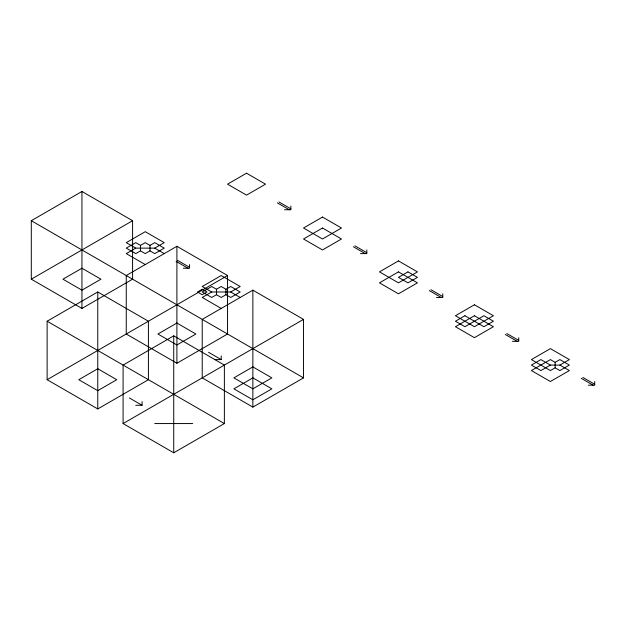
<?xml version="1.0" encoding="UTF-8"?>
<svg xmlns="http://www.w3.org/2000/svg" width="626" height="626" viewBox="0 0 626 626"><rect width="100%" height="100%" fill="white"/><g stroke="black" fill="none" stroke-linecap="round" stroke-linejoin="round"><path stroke-width="0.94" d="M31.3 220.712L81.943 191.478L132.587 220.712L132.587 279.196L81.943 308.43L31.3 279.196L31.3 220.712L303.508 377.869L303.508 319.393L252.865 290.159L202.221 319.393L202.221 377.869L252.865 407.111L303.508 377.869M31.3 279.196L132.587 220.712M135.748 248.131L126.256 242.645L145.248 231.683L164.239 242.645L154.739 248.131L135.748 248.131L126.256 253.608L145.248 264.571M140.498 245.384L145.248 242.645L149.997 245.384L154.739 242.645L164.239 248.131L154.739 253.608L149.997 250.87L145.248 253.608L140.498 250.87L135.748 253.608L126.256 248.131L135.748 242.645L140.498 245.384L140.498 250.87M47.122 321.224L97.766 291.982L148.409 321.224L148.409 379.7L97.766 408.935L47.122 379.7L47.122 321.224L224.374 423.559L224.374 365.083L173.731 335.841L123.087 365.083L123.087 423.559L173.731 452.794L224.374 423.559M176.9 246.3L126.256 275.534L126.256 334.018L176.9 363.252L227.543 334.018L227.543 275.534L176.9 246.3L176.9 363.252M47.122 379.7L227.543 275.534M211.713 291.982L202.221 286.505L221.213 275.542L240.204 286.505L230.704 291.982L211.713 291.982L202.221 297.467L221.213 308.43M216.463 289.243L221.213 286.505L225.955 289.243L230.704 286.505L240.204 291.982L230.704 297.467L225.955 294.729L221.213 297.467L216.463 294.729L211.713 297.467L202.221 291.982L211.713 286.505L216.463 289.243L216.463 294.729M123.087 423.559L303.508 319.393M550.387 365.083L540.895 370.561L531.396 365.083L540.895 359.598L550.387 365.083L559.887 365.083L569.378 359.598L550.387 348.635L531.396 359.598L550.387 370.561L555.137 367.822L559.887 370.561L569.378 365.083L559.887 359.598L555.137 362.337L550.387 359.598L531.396 370.561L550.387 381.524L569.378 370.561L559.887 365.083M284.517 209.749L290.847 209.749L290.847 206.095M360.474 253.608L366.805 253.608L366.805 249.954M183.23 268.225L189.561 268.225L189.561 264.571M436.439 297.467L442.77 297.467L442.77 293.813M512.404 341.326L518.735 341.326L518.735 337.672M214.882 359.598L221.213 359.598L221.213 355.944M588.37 385.186L594.7 385.186L594.7 381.524M135.748 405.28L142.079 405.28L142.079 401.626M154.739 423.559L192.722 423.559M278.977 201.987L290.847 208.841M354.942 245.846L366.805 252.693M430.899 289.697L442.77 296.552M506.864 333.556L518.735 340.411M582.829 377.415L594.7 384.27M277.388 202.902L289.259 209.749M353.354 246.754L365.224 253.608M429.319 290.613L441.189 297.467M505.284 334.472L517.154 341.326M581.249 378.331L593.119 385.186M177.69 260.463L189.561 267.318M154.739 248.131L164.239 253.608M230.704 291.982L240.204 297.467M176.109 261.378L187.972 268.225M208.552 352.289L221.213 359.598M129.418 397.972L142.079 405.28M555.137 362.337L555.137 367.822M252.865 290.159L252.865 407.111M225.955 289.243L225.955 294.729M173.731 335.841L173.731 452.794M149.997 245.384L149.997 250.87M97.766 291.982L97.766 408.935M81.943 191.478L81.943 308.43M81.943 268.225L62.952 279.196L81.943 290.159L100.935 279.196L81.943 268.225M246.534 173.206L227.543 184.169L246.534 195.132L265.526 184.169L246.534 173.206M322.492 217.065L303.508 228.028L322.492 238.991L341.483 228.028L322.492 217.065M202.221 289.243L197.472 291.982L202.221 294.729L206.963 291.982L202.221 289.243M322.492 228.028L303.508 238.991L322.492 249.954L341.483 238.991L322.492 228.028M97.766 368.737L78.774 379.7L97.766 390.663L116.757 379.7L97.766 368.737M176.9 323.047L157.909 334.018L176.9 344.981L195.891 334.018L176.9 323.047M398.457 260.917L379.466 271.887L398.457 282.85L417.448 271.887L398.457 260.917M398.457 271.887L379.466 282.85L398.457 293.813L417.448 282.85L398.457 271.887M407.956 271.887L398.457 277.365L407.956 282.85L417.448 277.365L407.956 271.887M252.865 366.906L233.874 377.869L252.865 388.84L271.856 377.869L252.865 366.906M252.865 377.869L233.874 388.84L252.865 399.803L271.856 388.84L252.865 377.869M474.422 304.776L455.431 315.739L474.422 326.702L493.413 315.739L474.422 304.776M464.93 315.739L455.431 321.224L464.93 326.702L483.921 315.739L493.413 321.224L483.921 326.702L464.93 315.739M474.422 315.739L455.431 326.702L474.422 337.672L493.413 326.702L474.422 315.739"/></g></svg>
